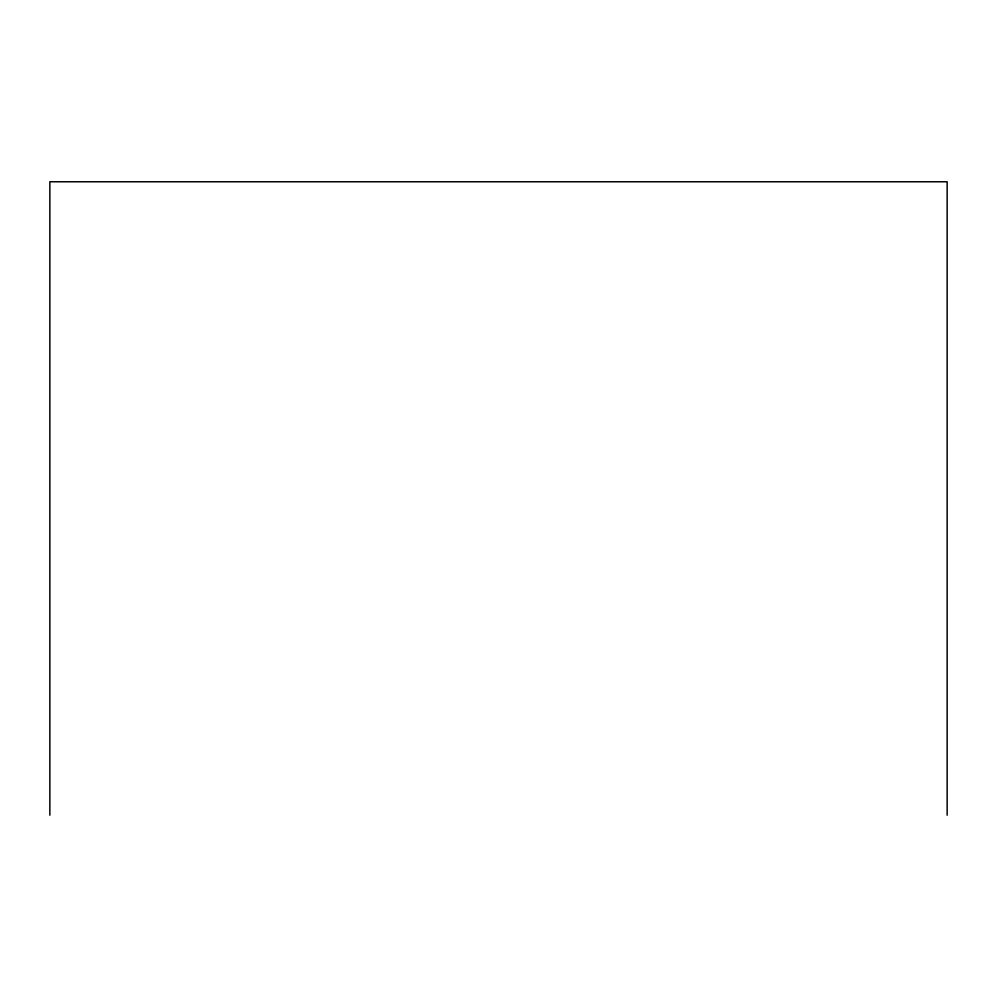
<?xml version="1.0" encoding="UTF-8"?>
<svg xmlns="http://www.w3.org/2000/svg" width="997" height="997" viewBox="0 0 997 997"><rect width="100%" height="100%" fill="white"/><g stroke="black" fill="none" stroke-linecap="round" stroke-linejoin="round"><path stroke-width="1.5" d="M947.15 815.234L947.15 181.766L49.85 181.766L49.85 815.234"/></g></svg>
